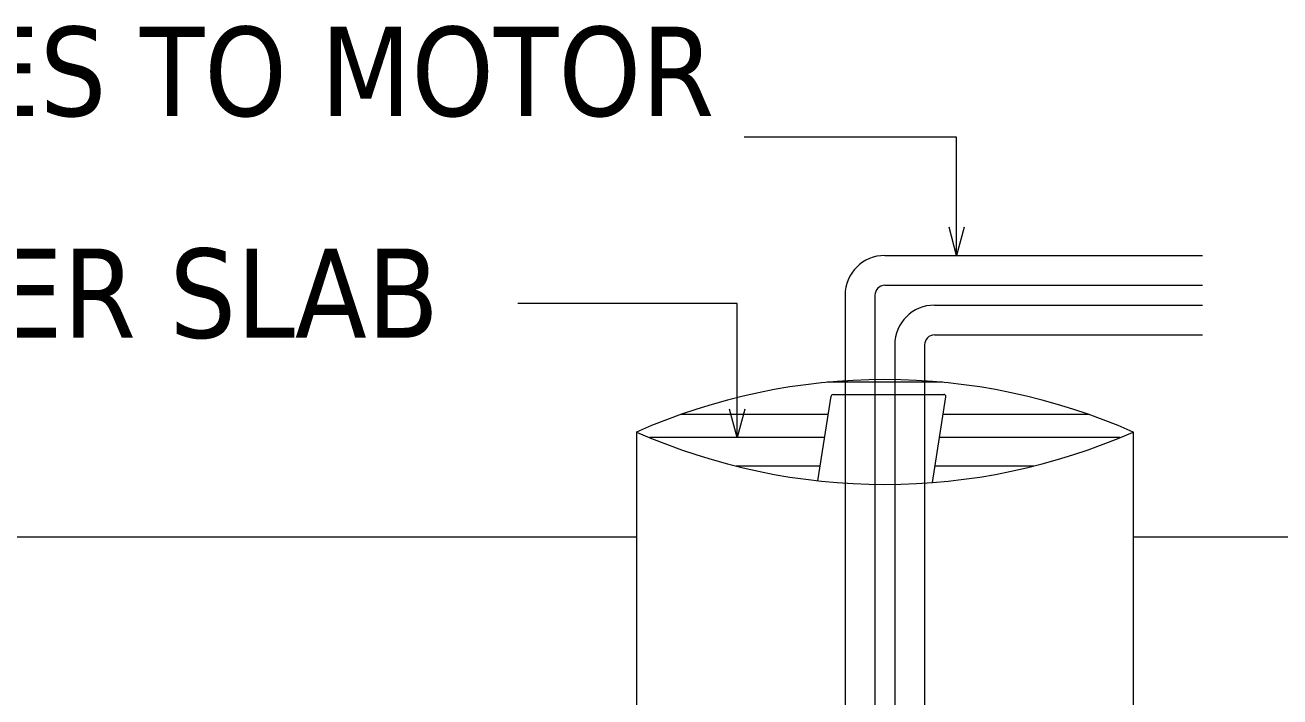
# Model space of a CAD drawing. Header units: metres. Extents: x 5889 to 11933, y -515 to -404.
# Drawn here: x 5934.719 to 5938, y -440.031 to -438.274 of the extents above; entities that cross this region are included whole.
import ezdxf

# ---------------------------------------------------------------- set-up
doc = ezdxf.new("R2010")
doc.units = ezdxf.units.M
doc.header["$MEASUREMENT"] = 0
doc.layers.get('0').update_dxf_attribs({"lineweight": 18})
doc.layers.add('INNERWALL', color=6, linetype='Continuous', lineweight=25)
doc.styles.add('JSC-Tahoma', font='tahoma.ttf')

# ---------------------------------------------------------------- blocks, each defined once
blk = doc.blocks.new('_Open30')
at = {"layer": 'INNERWALL', "color": 0, "lineweight": -2}
for p, q in [((-1, 0.268), (0, 0)), ((0, 0), (-1, -0.268)), ((0, 0), (-1, 0))]:
    blk.add_line(p, q, dxfattribs=at)

msp = doc.modelspace()

# ---------------------------------------------------------------- linework, layer by layer
for p, q in [((5936.9672, -438.8766), (5937.7977, -438.8766)), ((5936.9672, -438.9545), (5937.7977, -438.9545)), ((5936.8634, -438.9805), (5936.8634, -442.1908)), ((5936.9413, -438.9805), (5936.9413, -442.1943)), ((5937.0971, -439.0064), (5937.7977, -439.0064)), ((5937.0971, -439.0843), (5937.7977, -439.0843)), ((5936.9932, -439.1103), (5936.9932, -442.1908)), ((5937.0711, -439.1103), (5937.0711, -442.1908)), ((5937.1182, -439.2081), (5936.8162, -439.2081)), ((5936.7923, -439.4655), (5936.8268, -439.2443)), ((5936.8319, -439.2399), (5937.1214, -439.2399)), ((5937.0915, -439.4703), (5937.1265, -439.2459)), ((5936.8193, -439.2921), (5936.434, -439.2921)), ((5937.5005, -439.2921), (5937.1193, -439.2921)), ((5936.318, -439.338), (5936.318, -441.4311)), ((5937.6164, -439.338), (5937.6164, -441.4311)), ((5936.8098, -439.3528), (5936.3525, -439.3528)), ((5937.582, -439.3528), (5937.1098, -439.3528)), ((5936.7983, -439.4271), (5936.5775, -439.4271)), ((5937.357, -439.4271), (5937.0982, -439.4271)), ((5936.318, -439.6133), (5934.6018, -439.6133)), ((5939.3586, -439.6133), (5937.6164, -439.6133))]:
    msp.add_line(p, q)
at = {"ltscale": 1000}
for points in [[(5937.1549, -438.8024), (5937.1549, -438.567), (5936.5994, -438.567)], [(5936.5812, -439.2786), (5936.5812, -439.0021), (5936.007, -439.0021)]]:
    msp.add_lwpolyline(points, dxfattribs=at)
for centre, radius, start, end in [((5936.9672, -438.9805), 0.1039, 90, 180), ((5936.9672, -438.9805), 0.026, 90, 180), ((5937.0971, -439.1103), 0.1039, 90, 180), ((5937.0971, -439.1103), 0.026, 90, 180), ((5936.9672, -440.8072), 1.6062, 66.1591, 113.8409), ((5936.8319, -439.2451), 0.00519, 90, 171.1351), ((5937.1214, -439.2451), 0.00519, 351.1351, 90), ((5936.9672, -437.8689), 1.6062, 246.1591, 293.8409)]:
    msp.add_arc(centre, radius, start, end)

# ---------------------------------------------------------------- block references
at = {"ltscale": 1000, "xscale": 0.07423001364151299, "yscale": 0.07423001364151299, "zscale": 0.07423001364151299, "rotation": 270}
for p in [(5937.1549, -438.8766), (5936.5812, -439.3528)]:
    msp.add_blockref('_Open30', p, dxfattribs=at)

# ---------------------------------------------------------------- texts
at = {"style": 'JSC-Tahoma'}
for s, p in [('PIPE LINES TO MOTOR', (5933.4683, -438.5116, 0.9855)), ('TOP CEMENT COVER SLAB', (5932.1697, -439.0916, 0.9855))]:
    msp.add_text(s, height=0.23328, dxfattribs=at).set_placement(p)

doc.saveas('drawing.dxf')
